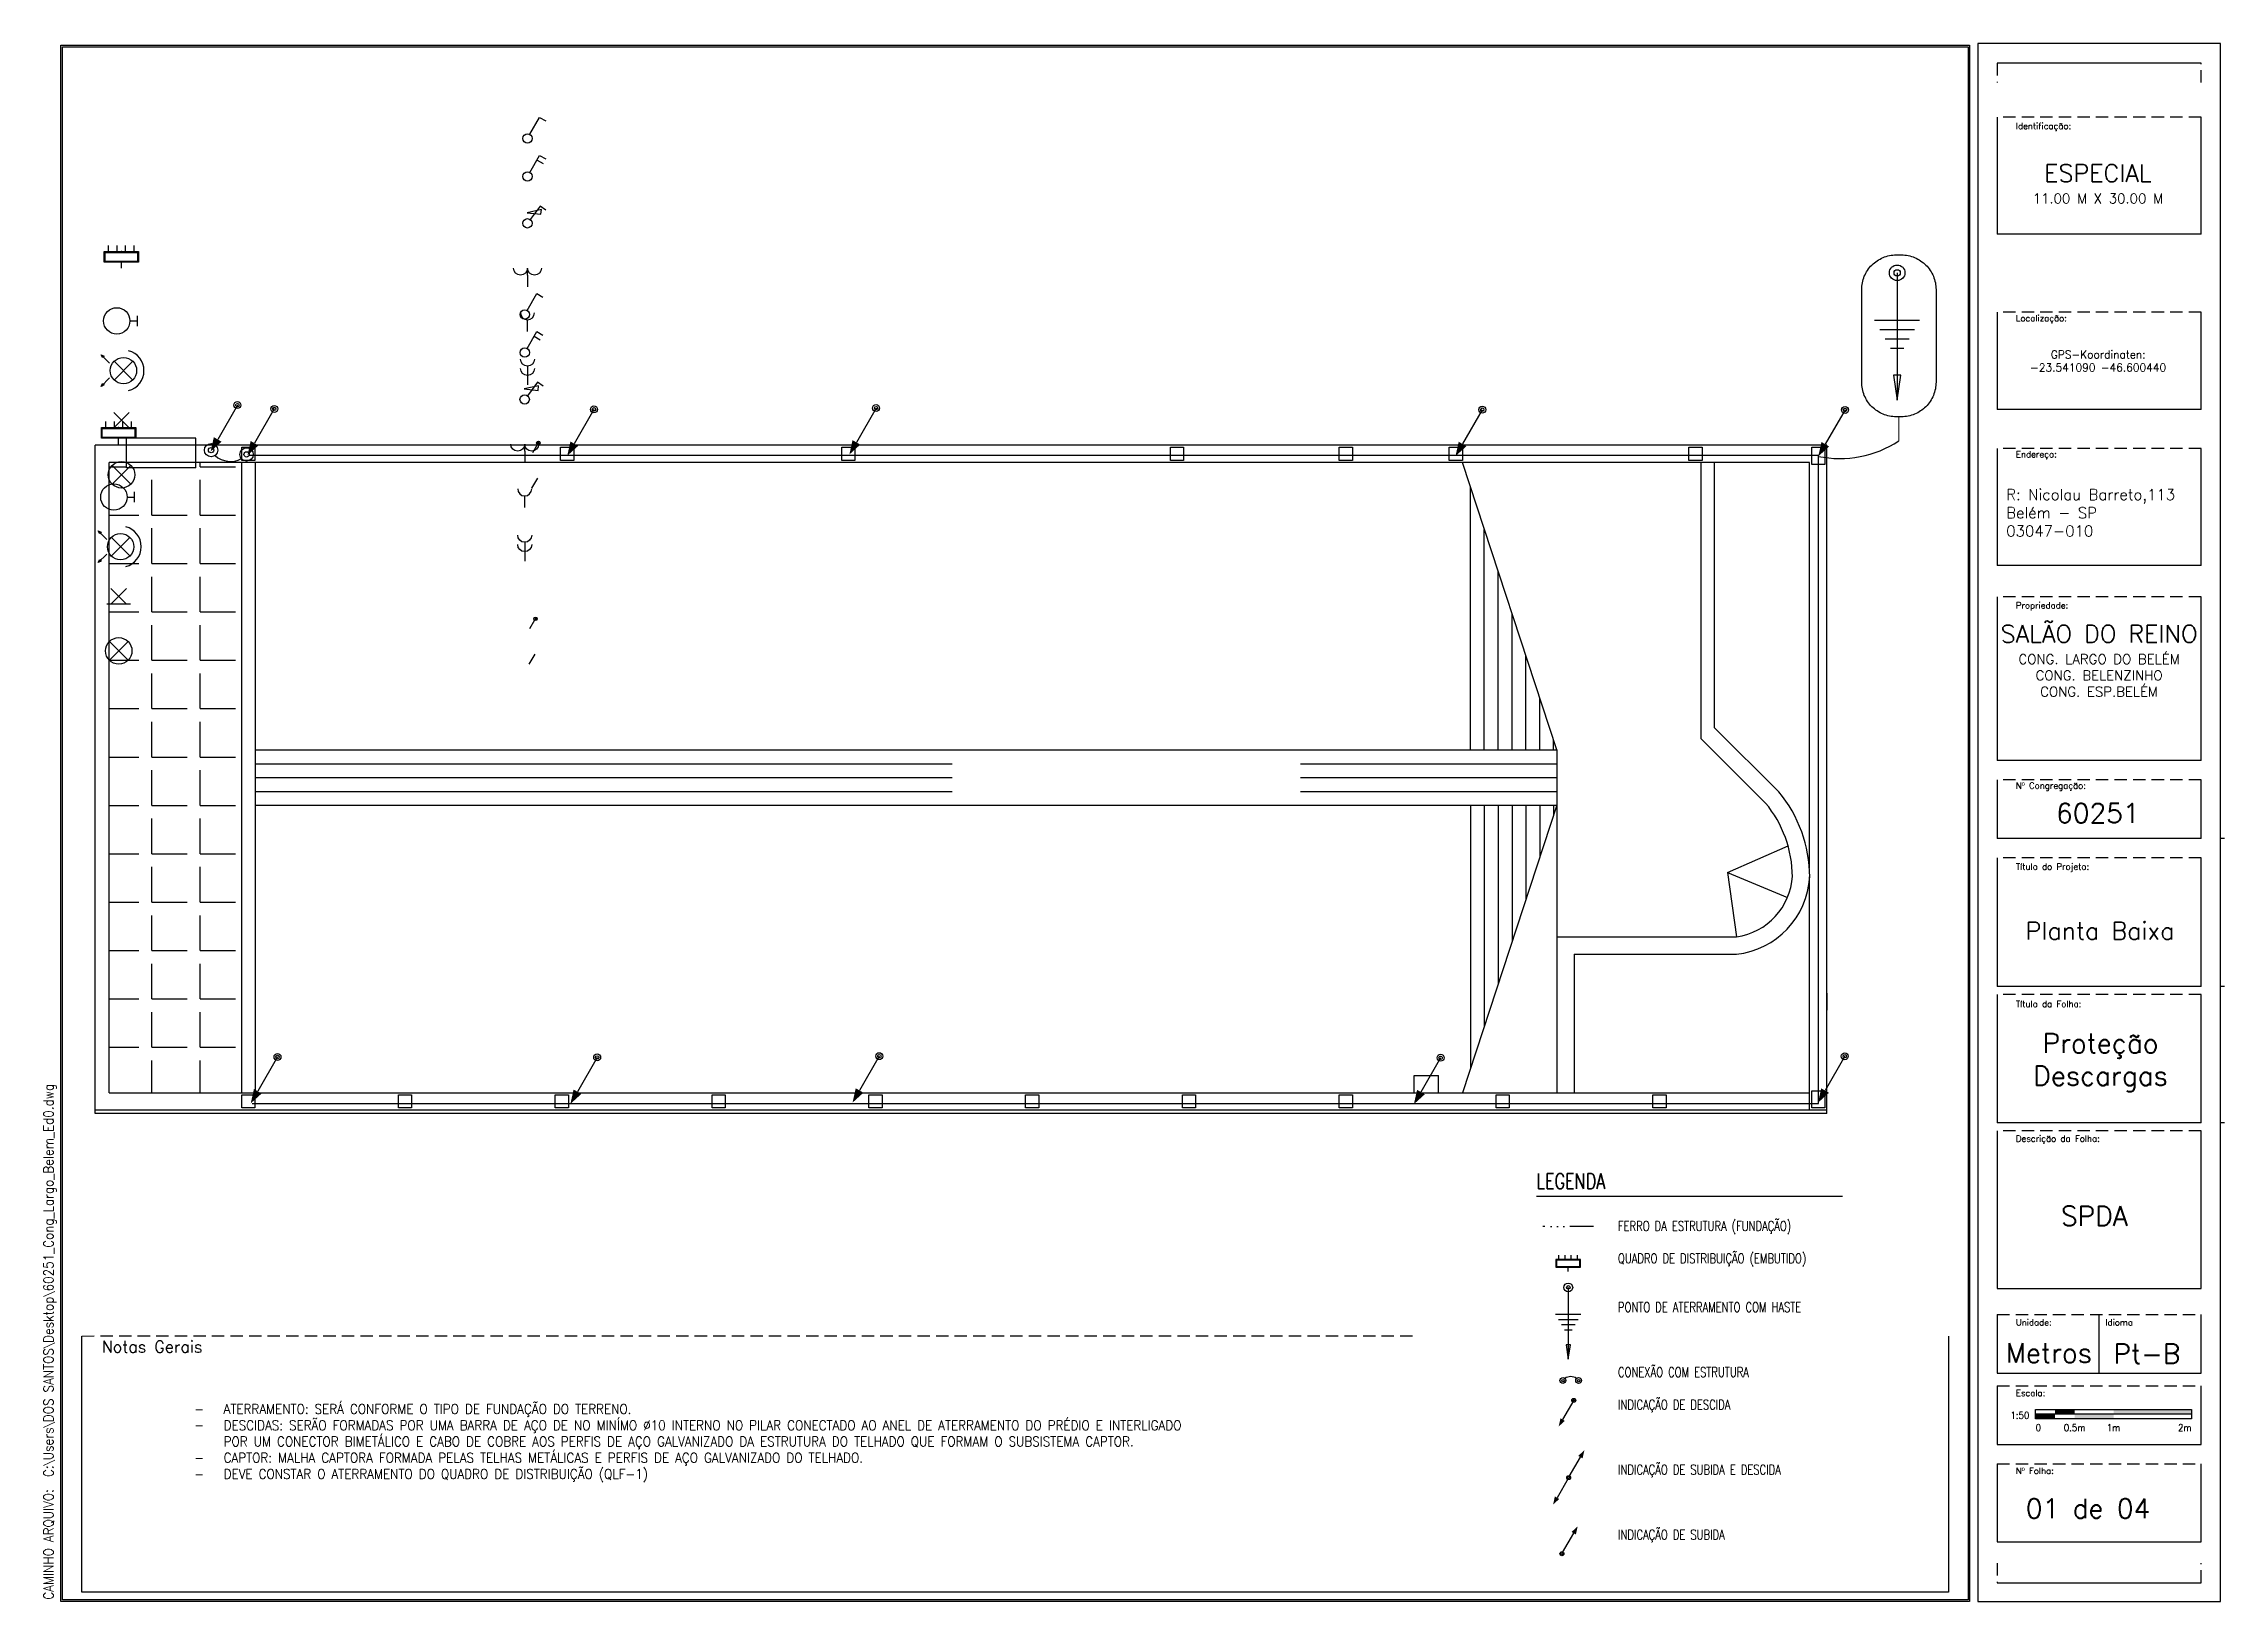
# Paper-space layout 'ELE-SPDA_F04' of a CAD drawing. Header units: millimetres. Extents: x -4 to 555, y 0 to 399.
# The model-space entities are those that its viewports show. They can reach past a viewport. Long polylines and large blocks are cut down to what shows.
import ezdxf
from ezdxf.enums import TextEntityAlignment as Align

# ---------------------------------------------------------------- set-up
doc = ezdxf.new("R2010")
doc.units = ezdxf.units.MM
doc.set_wipeout_variables(frame=1)
for name, pattern in [('CACHE2', [4.7625, 3.175, -1.5875]), ('EXPOSED', [11.90625, 6.35, -1.5875, 0.79375, -0.79375, 0.79375, -1.5875]), ('EXPOSED0', [6.35, 3.175, -0.79375, 0.396875, -0.79375, 0.396875, -0.79375]), ('HIDDEN2', [4.7625, 3.175, -1.5875]), ('LDASHED', [4.7625, 3.175, -1.5875]), ('RPHANTOM', [23.8125, 12.7, -1.5875, 3.175, -1.5875, 3.175, -1.5875]), ('SFOUND', [15.24, 7.62, -1.905, 0, -1.905, 0, -1.905, 0, -1.905])]:
    doc.linetypes.add(name, pattern=pattern)
doc.layers.add('Axes', color=6, linetype='CACHE2', lineweight=13)
for name, color, linetype in [('Block', 1, 'Continuous'), ('Lining', 252, 'Continuous'), ('Lite', 83, 'Continuous'), ('Lite-Cqd', 114, 'Continuous'), ('Lite-Swc', 83, 'Continuous'), ('Panel', 53, 'Continuous'), ('Power', 43, 'Continuous'), ('Roof', 200, 'Continuous'), ('Site', 63, 'Continuous'), ('Symb', 223, 'Continuous'), ('Symb-De', 6, 'Continuous'), ('Symb-Hi', 1, 'Continuous'), ('Symb-Num', 43, 'Continuous'), ('Symb10', 140, 'Continuous'), ('Symb2', 140, 'Continuous'), ('Symb3', 140, 'Continuous'), ('Symb4', 140, 'Continuous'), ('Symb5', 140, 'Continuous'), ('Symb9', 1, 'Continuous'), ('Wall', 144, 'Continuous'), ('Wire', 84, 'Continuous'), ('Wire-An', 54, 'Continuous')]:
    doc.layers.add(name, color=color, linetype=linetype)
doc.layers.add('NE', color=8, linetype='Continuous', plot=False)
doc.layers.get('Block').off()
doc.styles.add('COTAS', font='ROMANS', dxfattribs={"width": 0.75})
doc.styles.add('MECS', font='ROMANS.shx', dxfattribs={"width": 0.9, "height": 6250})

# ---------------------------------------------------------------- blocks, each defined once
blk = doc.blocks.new('E.IntLight-Wall Light')
at = {"color": 0, "linetype": 'ByBlock', "lineweight": -2}
for p, q in [((-0.044, 0), (0.044, 0)), ((0, 0.062), (0, 0))]:
    blk.add_line(p, q, dxfattribs=at)
blk.add_circle((0, 0.174), 0.111, dxfattribs=at)
blk = doc.blocks.new('E.IntLight-Flood Light')
at = {"color": 0, "linetype": 'ByBlock', "lineweight": -2}
for p, q in [((-0.079, -0.079), (0.079, 0.079)), ((-0.079, 0.079), (0.079, -0.079))]:
    blk.add_line(p, q, dxfattribs=at)
for points in [[(0.188, 0.134), (0.175, 0.109), (0.163, 0.121), (0.188, 0.134), (0.116, 0.062)], [(0.188, -0.134), (0.163, -0.121), (0.175, -0.109), (0.188, -0.134), (0.116, -0.062)]]:
    blk.add_lwpolyline(points, dxfattribs=at)
blk.add_circle((0, 0), 0.111, dxfattribs=at)
blk.add_arc((0, 0), 0.173, 104.4359, 255.5641, dxfattribs=at)
blk = doc.blocks.new('E.IntLight-General Light')
at = {"color": 0, "linetype": 'ByBlock', "lineweight": -2}
for p, q in [((-0.07874, 0.07874), (0.07874, -0.07874)), ((-0.07874, -0.07874), (0.07874, 0.07874))]:
    blk.add_line(p, q, dxfattribs=at)
blk.add_circle((0, 0), 0.11136, dxfattribs=at)
blk = doc.blocks.new('*U61')
at = {"color": 0, "linetype": 'ByBlock', "lineweight": -2}
for p, q in [((0.02, 0.109), (0.102, 0.252)), ((0.102, 0.252), (0.153, 0.222))]:
    blk.add_line(p, q, dxfattribs=at)
blk.add_circle((0, 0.075), 0.0394, dxfattribs=at)
at = {"layer": 'Symb4', "color": 0, "linetype": 'ByBlock', "lineweight": -2, "style": 'MECS', "width": 0.9}
blk.add_attdef('SC', (-0.022, 0.282), '', height=0.0984, dxfattribs=at)
blk = doc.blocks.new('*U84')
at = {"color": 0, "linetype": 'ByBlock', "lineweight": -2}
blk.add_line((0, 0), (0, 0.098), dxfattribs=at)
blk.add_arc((0, 0.157), 0.0591, 180, 0, dxfattribs=at)
at = {"layer": 'Lining', "color": 0, "style": 'MECS', "width": 0.8, "flags": 1}
blk.add_attdef('PW', text='', height=0.0787, dxfattribs=at).set_placement((0.109, -0.009), align=Align.MIDDLE)
at = {"layer": 'Symb-Hi', "color": 0, "style": 'MECS', "width": 0.9, "flags": 1}
blk.add_attdef('DB', text='', height=0.0787, dxfattribs=at).set_placement((0.216, 0.098), align=Align.MIDDLE)
at = {"layer": 'Symb-Num', "color": 0, "style": 'MECS', "width": 0.9}
blk.add_attdef('CN', text='', height=0.0984, dxfattribs=at).set_placement((0, 0.269), align=Align.MIDDLE)
at = {"layer": 'Symb10', "color": 0, "style": 'MECS', "width": 0.8, "flags": 1}
blk.add_attdef('DS', text='', height=0.0787, dxfattribs=at).set_placement((0.001, -0.116), align=Align.MIDDLE)
at = {"layer": 'Symb2', "color": 0, "style": 'MECS', "width": 0.8, "flags": 1}
blk.add_attdef('TP', text='', height=0.0787, dxfattribs=at).set_placement((-0.106, -0.224), align=Align.MIDDLE)
at = {"layer": 'Symb3', "color": 0, "style": 'MECS', "width": 0.8, "flags": 8}
blk.add_attdef('SI', text='', height=0.0787, dxfattribs=at).set_placement((0.216, 0.206), align=Align.MIDDLE)
at = {"layer": 'Symb5', "color": 0, "style": 'MECS', "width": 0.8, "flags": 1}
blk.add_attdef('SCN', text='', height=0.0787, dxfattribs=at).set_placement((-0.213, -0.332), align=Align.MIDDLE)
at = {"layer": 'Symb9', "color": 0, "style": 'MECS', "width": 0.8, "flags": 9}
blk.add_attdef('DN', text='', height=0.0787, dxfattribs=at).set_placement((-0.321, -0.44), align=Align.MIDDLE)
blk = doc.blocks.new('*U87')
at = {"color": 0, "linetype": 'ByBlock', "lineweight": -2}
for q in [(0, 0.157), (0, 0)]:
    blk.add_line((0, 0.098), q, dxfattribs=at)
blk.add_lwpolyline([(-0.118, 0.157, 1), (0, 0.157, 1), (0.118, 0.157)], format="xyb", dxfattribs=at)
at = {"layer": 'Lining', "color": 0, "style": 'MECS', "width": 0.8, "flags": 1}
blk.add_attdef('PW', text='', height=0.0787, dxfattribs=at).set_placement((0.176, -0.009), align=Align.MIDDLE)
at = {"layer": 'Symb-Hi', "color": 0, "style": 'MECS', "width": 0.9, "flags": 1}
blk.add_attdef('DB', text='', height=0.0787, dxfattribs=at).set_placement((0.284, 0.098), align=Align.MIDDLE)
at = {"layer": 'Symb-Num', "color": 0, "style": 'MECS', "width": 0.9}
blk.add_attdef('CN', text='', height=0.0984, dxfattribs=at).set_placement((0, 0.304), align=Align.MIDDLE)
at = {"layer": 'Symb10', "color": 0, "style": 'MECS', "width": 0.8, "flags": 1}
blk.add_attdef('DS', text='', height=0.0787, dxfattribs=at).set_placement((0.069, -0.116), align=Align.MIDDLE)
at = {"layer": 'Symb2', "color": 0, "style": 'MECS', "width": 0.8, "flags": 1}
blk.add_attdef('TP', text='', height=0.0787, dxfattribs=at).set_placement((-0.038, -0.224), align=Align.MIDDLE)
at = {"layer": 'Symb3', "color": 0, "style": 'MECS', "width": 0.8, "flags": 8}
blk.add_attdef('SI', text='', height=0.0787, dxfattribs=at).set_placement((0.284, 0.206), align=Align.MIDDLE)
at = {"layer": 'Symb5', "color": 0, "style": 'MECS', "width": 0.8, "flags": 1}
blk.add_attdef('SCN', text='', height=0.0787, dxfattribs=at).set_placement((-0.146, -0.332), align=Align.MIDDLE)
at = {"layer": 'Symb9', "color": 0, "style": 'MECS', "width": 0.8, "flags": 9}
blk.add_attdef('DN', text='', height=0.0787, dxfattribs=at).set_placement((-0.253, -0.44), align=Align.MIDDLE)
blk = doc.blocks.new('E.IntPan-Distrib Board (flush)')
at = {"color": 0, "linetype": 'ByBlock', "lineweight": -2}
blk.add_point((0, 0), dxfattribs=at)
at = {"layer": 'Symb-De', "style": 'MECS', "width": 0.8}
blk.add_attdef('DBN', text='', height=0.118, dxfattribs=at).set_placement((0, 0.205), align=Align.MIDDLE)
at = {"layer": 'Symb-Hi', "color": 0, "style": 'MECS', "width": 0.9, "flags": 1}
blk.add_attdef('DB', text='', height=0.0787, dxfattribs=at).set_placement((0.413, 0.081), align=Align.MIDDLE)
at = {"layer": 'Symb3', "color": 0, "style": 'MECS', "width": 0.8, "flags": 8}
blk.add_attdef('SI', text='', height=0.0787, dxfattribs=at).set_placement((0.413, -0.02), align=Align.MIDDLE)
at = {"layer": 'Symb9', "color": 0, "style": 'MECS', "width": 0.8, "flags": 9}
blk.add_attdef('DN', text='', height=0.0787, dxfattribs=at).set_placement((0.413, -0.126), align=Align.MIDDLE)
at = {"color": 18, "linetype": 'ByBlock'}
blk.add_wipeout([(-0.119, -0.072), (0.119, -0.072), (0.119, -0.006), (-0.119, -0.006)], dxfattribs=at)
at = {"linetype": 'ByBlock', "lineweight": -2}
h = blk.add_hatch(color=0, dxfattribs=at)
h.paths.add_polyline_path([(-0.125, 0), (-0.125, -0.078), (0.125, -0.078), (0.125, 0)])
h.paths.add_polyline_path([(0.119, -0.006), (0.119, -0.072), (-0.119, -0.072), (-0.119, -0.006)], flags=16)
at = {"color": 0, "linetype": 'ByBlock', "lineweight": -2}
for p, q in [((-0.094, 0), (-0.094, 0.044)), ((-0.031, 0), (-0.031, 0.044)), ((0.031, 0), (0.031, 0.044)), ((0.094, 0), (0.094, 0.044)), ((0, -0.123), (0, -0.078))]:
    blk.add_line(p, q, dxfattribs=at)
for points in [[(-0.125, -0.078), (0.125, -0.078), (0.125, 0), (-0.125, 0)], [(-0.119, -0.072), (0.119, -0.072), (0.119, -0.006), (-0.119, -0.006)]]:
    blk.add_lwpolyline(points, close=True, dxfattribs=at)
blk = doc.blocks.new('*U89')
at = {"color": 0, "linetype": 'ByBlock', "lineweight": -2}
blk.add_line((0, 0.157), (0, 0), dxfattribs=at)
for centre in [(0, 0.217), (0, 0.138)]:
    blk.add_arc(centre, 0.0591, 180, 0, dxfattribs=at)
at = {"layer": 'Lining', "color": 0, "style": 'MECS', "width": 0.8, "flags": 1}
blk.add_attdef('PW', text='', height=0.0787, dxfattribs=at).set_placement((0.109, -0.009), align=Align.MIDDLE)
at = {"layer": 'Symb-Hi', "color": 0, "style": 'MECS', "width": 0.9, "flags": 1}
blk.add_attdef('DB', text='', height=0.0787, dxfattribs=at).set_placement((0.216, 0.098), align=Align.MIDDLE)
at = {"layer": 'Symb-Num', "color": 0, "style": 'MECS', "width": 0.9}
blk.add_attdef('CN', text='', height=0.0984, dxfattribs=at).set_placement((0, 0.333), align=Align.MIDDLE)
at = {"layer": 'Symb10', "color": 0, "style": 'MECS', "width": 0.8, "flags": 1}
blk.add_attdef('DS', text='', height=0.0787, dxfattribs=at).set_placement((0.001, -0.116), align=Align.MIDDLE)
at = {"layer": 'Symb2', "color": 0, "style": 'MECS', "width": 0.8, "flags": 1}
blk.add_attdef('TP', text='', height=0.0787, dxfattribs=at).set_placement((-0.106, -0.224), align=Align.MIDDLE)
at = {"layer": 'Symb3', "color": 0, "style": 'MECS', "width": 0.8, "flags": 8}
blk.add_attdef('SI', text='', height=0.0787, dxfattribs=at).set_placement((0.216, 0.206), align=Align.MIDDLE)
at = {"layer": 'Symb5', "color": 0, "style": 'MECS', "width": 0.8, "flags": 1}
blk.add_attdef('SCN', text='', height=0.0787, dxfattribs=at).set_placement((-0.213, -0.332), align=Align.MIDDLE)
at = {"layer": 'Symb9', "color": 0, "style": 'MECS', "width": 0.8, "flags": 9}
blk.add_attdef('DN', text='', height=0.0787, dxfattribs=at).set_placement((-0.321, -0.44), align=Align.MIDDLE)
blk = doc.blocks.new('E.IntLight-Lighting Outlet on Wall')
at = {"color": 0, "linetype": 'ByBlock', "lineweight": -2}
for p, q in [((-0.099, 0), (0.099, 0)), ((-0.065, 0.131), (0.065, 0)), ((0.065, 0.131), (-0.065, 0))]:
    blk.add_line(p, q, dxfattribs=at)
blk = doc.blocks.new('*U91')
at = {"color": 0, "linetype": 'ByBlock', "lineweight": -2}
for p, q in [((0.02, 0.109), (0.102, 0.252)), ((0.08, 0.212), (0.131, 0.183)), ((0.102, 0.252), (0.153, 0.222))]:
    blk.add_line(p, q, dxfattribs=at)
blk.add_circle((0, 0.075), 0.0394, dxfattribs=at)
at = {"layer": 'Symb4', "color": 0, "linetype": 'ByBlock', "lineweight": -2, "style": 'MECS', "width": 0.9}
blk.add_attdef('SC', (-0.022, 0.282), '', height=0.0984, dxfattribs=at)
blk = doc.blocks.new('E.IntSwit-Dimmer')
at = {"color": 0, "linetype": 'ByBlock', "lineweight": -2}
for p, q in [((0.091, 0.232), (0.02, 0.109)), ((0.142, 0.203), (0.091, 0.232))]:
    blk.add_line(p, q, dxfattribs=at)
blk.add_lwpolyline([(0.104, 0.163), (0.104, 0.203), (-0.014, 0.163)], close=True, dxfattribs=at)
blk.add_circle((0, 0.075), 0.0394, dxfattribs=at)
at = {"layer": 'Symb4', "color": 0, "linetype": 'ByBlock', "lineweight": -2, "style": 'MECS', "width": 0.9}
blk.add_attdef('SC', text='', height=0.0984, dxfattribs=at).set_placement((0.06, 0.329), align=Align.MIDDLE)
blk = doc.blocks.new('E.IntWir-Neutral')
at = {"color": 0, "linetype": 'ByBlock', "lineweight": -2}
blk.add_line((0.021, 0.036), (-0.03, -0.051), dxfattribs=at)
for radius in [0.0177, 0.00684]:
    blk.add_circle((0.03, 0.051), radius, dxfattribs=at)
blk = doc.blocks.new('E.IntWir-Phase')
at = {"color": 0, "linetype": 'ByBlock', "lineweight": -2}
blk.add_line((-0.03, -0.051), (0.03, 0.051), dxfattribs=at)
at = {"color": 0, "style": 'MECS', "width": 0.9}
blk.add_attdef('NN', text='', height=0.0787, dxfattribs=at).set_placement((0.03, 0.051), align=Align.BOTTOM_CENTER)
blk = doc.blocks.new('G.RefSym-Graphic-Scale')
at = {"linetype": 'ByBlock', "lineweight": -2}
for points in [[(-40, -4.16), (-40, -2.97), (-35, -2.97), (-35, -4.16)], [(-35, -2.97), (-35, -1.78), (-30, -1.78), (-30, -2.97)], [(-30, -4.16), (-30, -2.97), (-20, -2.97), (-20, -4.16)], [(-20, -2.97), (-20, -1.78), (0, -1.78), (0, -2.97)]]:
    blk.add_hatch(color=0, dxfattribs=at).paths.add_polyline_path(points)
at = {"color": 0, "linetype": 'ByBlock', "lineweight": -2}
blk.add_line((0, -2.97), (-40, -2.97), dxfattribs=at)
blk.add_lwpolyline([(-40, -4.16), (-40, -1.78), (0, -1.78), (0, -4.16)], close=True, dxfattribs=at)
at = {"color": 0, "linetype": 'ByBlock', "lineweight": -2, "style": 'MECS', "width": 0.9}
for tag, p in [('GRPSCALE', (-41.59, -4.17)), ('GRPDIS40', (0, -7.4))]:
    blk.add_attdef(tag, text='', height=1.8, dxfattribs=at).set_placement(p, align=Align.RIGHT)
blk.add_attdef('GRPDIS0', (-40, -7.4), '', height=1.8, dxfattribs=at)
for tag, p in [('GRPDIS10', (-30, -7.4)), ('GRPDIS20', (-20, -7.4))]:
    blk.add_attdef(tag, text='', height=1.8, dxfattribs=at).set_placement(p, align=Align.CENTER)
blk = doc.blocks.new('E.IntWir-Wiring Down')
at = {"color": 0, "linetype": 'ByBlock', "lineweight": -2}
blk.add_line((0, 0), (-0.112, -0.195), dxfattribs=at)
blk.add_lwpolyline([(-0.112, -0.195, 0.0507, 0, 0), (-0.152, -0.264, 0, 0, 0)], format="xyseb", dxfattribs=at)
for radius in [0.0197, 0.0099]:
    blk.add_circle((0, 0), radius, dxfattribs=at)
blk = doc.blocks.new('E.IntWir-Wiring Passing')
at = {"color": 0, "linetype": 'ByBlock', "lineweight": -2}
for p, q in [((0.007, 0.012), (0.119, 0.207)), ((-0.005, -0.008), (-0.117, -0.203))]:
    blk.add_line(p, q, dxfattribs=at)
for points in [[(0.119, 0.207, 0.0507, 0, 0), (0.159, 0.276, 0, 0, 0)], [(-0.117, -0.203, 0.0507, 0, 0), (-0.157, -0.272, 0, 0, 0)]]:
    blk.add_lwpolyline(points, format="xyseb", dxfattribs=at)
for radius in [0.0197, 0.0099]:
    blk.add_circle((0, 0), radius, dxfattribs=at)
blk = doc.blocks.new('E.IntWir-Wiring Up')
at = {"color": 0, "linetype": 'ByBlock', "lineweight": -2}
blk.add_line((0.007, 0.012), (0.119, 0.207), dxfattribs=at)
blk.add_lwpolyline([(0.119, 0.207, 0.0507, 0, 0), (0.159, 0.276, 0, 0, 0)], format="xyseb", dxfattribs=at)
for radius in [0.0197, 0.0099]:
    blk.add_circle((0, 0), radius, dxfattribs=at)
blk = doc.blocks.new('E.IntWir-Metal Bonding')
at = {"color": 0, "linetype": 'ByBlock', "lineweight": -2}
for centre, radius in [((0, 0), 0.0295), ((0, 0), 0.0118), ((0.159, 0), 0.0295), ((0.159, 0), 0.0118)]:
    blk.add_circle(centre, radius, dxfattribs=at)
blk.add_arc((0.0795, -0.0597), 0.0997, 53.96962, 126.03038, dxfattribs=at)
blk = doc.blocks.new('E.IntWir-Earth Electrode')
at = {"color": 0, "linetype": 'ByBlock', "lineweight": -2}
for p, q in [((-0.129, -0.27), (0.127, -0.27)), ((-0.099, -0.323), (0.099, -0.323)), ((-0.068, -0.376), (0.068, -0.376)), ((-0.038, -0.429), (0.038, -0.429))]:
    blk.add_line(p, q, dxfattribs=at)
blk.add_lwpolyline([(0, 0), (0, -0.724), (0.021, -0.581), (-0.021, -0.581), (0, -0.724)], dxfattribs=at)
for radius in [0.0443, 0.0177]:
    blk.add_circle((0, 0), radius, dxfattribs=at)

msp = doc.modelspace()

# ---------------------------------------------------------------- hatches: boundary and pattern name
at = {"true_color": 0xd19cc7}
h = msp.add_hatch(dxfattribs=at)
h.set_pattern_fill('ANGLE', color=9, scale=100)
h.set_pattern_definition([(0, (0, 0), (0, 698.5), [508, -190.5]), (90, (0, 0), (-698.5, 4e-14), [508, -190.5])])
h.paths.add_polyline_path([(105373, -41149), (104709, -41149), (104709, -41227), (103709, -41227), (103709, -41149), (103459, -41149), (103459, -50249), (105373, -50249)])

# ---------------------------------------------------------------- linework, layer by layer
at = {"color": 53, "linetype": 'SFOUND'}
for p, q in [((105479, -41046), (128139, -41046)), ((128139, -50402), (128139, -41046)), ((105525, -50402), (128139, -50402))]:
    msp.add_line(p, q, dxfattribs=at)
for q in [(128259, -48812), (128259, -49056)]:
    msp.add_line((128259, -48812), q)
at = {"color": 217, "linetype": 'RPHANTOM', "true_color": 0x93278f, "flags": 128}
msp.add_lwpolyline([(129261, -38153), (129334, -38153, -0.414214), (129834, -38653), (129834, -39990, -0.414214), (129334, -40490), (129261, -40490, -0.414214), (128761, -39990), (128761, -38653, -0.414214)], format="xyb", close=True, dxfattribs=at)
at = {"color": 217, "linetype": 'EXPOSED', "true_color": 0x93278f}
msp.add_arc((128445, -39543), 1550, 258.386, 303.3533, dxfattribs=at)
at = {"layer": 'Axes'}
msp.add_line((129297, -40490), (129297, -40838), dxfattribs=at)
at = {"layer": 'Roof'}
for p, q in [((104709, -40899), (103259, -40899)), ((103259, -50549), (103259, -40899)), ((103709, -41149), (103709, -40799)), ((104709, -40799), (103709, -40799)), ((104709, -41149), (104709, -40799)), ((128259, -40899), (104709, -40899)), ((128259, -50549), (128259, -40899)), ((104709, -41149), (103459, -41149)), ((103459, -50249), (103459, -41149)), ((103709, -41227), (103709, -41149)), ((104709, -41227), (103709, -41227)), ((128009, -41149), (104709, -41149)), ((104709, -41227), (104709, -41149)), ((105373, -50249), (105373, -41149)), ((105573, -50207), (105573, -41149)), ((124359, -45299), (122996, -41149)), ((126444, -45138), (126444, -41149)), ((126637, -44978), (126637, -41149)), ((128009, -43736), (128009, -41149)), ((123113, -45299), (123113, -41506)), ((123313, -45299), (123313, -42115)), ((123513, -45299), (123513, -42723)), ((123713, -45299), (123713, -43332)), ((128009, -47000), (128009, -43136)), ((123913, -45299), (123913, -43941)), ((124113, -45299), (124113, -44550)), ((127564, -45906), (126637, -44978)), ((105573, -45299), (124359, -45299)), ((124313, -45299), (124313, -45159)), ((124359, -45299), (124359, -50249)), ((127372, -46066), (126444, -45138)), ((105573, -46099), (124359, -46099)), ((124359, -46099), (122996, -50249)), ((123113, -46099), (123113, -49892)), ((123313, -46099), (123313, -49283)), ((123513, -46099), (123513, -48675)), ((123713, -46099), (123713, -48066)), ((123913, -46099), (123913, -47457)), ((124113, -46099), (124113, -46848)), ((124313, -46099), (124313, -46239)), ((126822, -47067), (127698, -46686)), ((126822, -47067), (127689, -47429)), ((126822, -47067), (126953, -47997)), ((128009, -50499), (128009, -47133)), ((124359, -47999), (126953, -47997)), ((124609, -48249), (126954, -48249)), ((124609, -48249), (124609, -50249)), ((103459, -50249), (105573, -50249)), ((105591, -50249), (128009, -50249)), ((128259, -50499), (103259, -50499)), ((128259, -50549), (103259, -50549))]:
    msp.add_line(p, q, dxfattribs=at)
at = {"layer": 'Roof', "linetype": 'CACHE2'}
for p, q in [((105573, -45499), (124359, -45499)), ((105573, -45699), (124359, -45699)), ((105573, -45899), (124359, -45899))]:
    msp.add_line(p, q, dxfattribs=at)
at = {"layer": 'Roof'}
for centre, radius, start, end in [((126088, -47136), 1922, 0.0744, 39.7864), ((126088, -47136), 1672, 0.0744, 39.7864), ((126822, -47067), 940, 278.0538, 356.7909), ((126822, -47067), 1190, 276.3666, 356.7909)]:
    msp.add_arc(centre, radius, start, end, dxfattribs=at)
at = {"layer": 'Wall'}
for p, q in [((123349, -41149), (122549, -41149)), ((124433, -41149), (123599, -41149)), ((124799, -41149), (123799, -41149)), ((125867, -41149), (125049, -41149)), ((126249, -41149), (125299, -41149)), ((128009, -41149), (126499, -41149)), ((122299, -49999), (122649, -49999)), ((122299, -50249), (122299, -49999)), ((122649, -50249), (122649, -49999))]:
    msp.add_line(p, q, dxfattribs=at)
for points in [[(105373, -40929), (105563, -40929), (105563, -41119), (105373, -41119)], [(109977, -40929), (110167, -40929), (110167, -41119), (109977, -41119)], [(114035, -40929), (114225, -40929), (114225, -41119), (114035, -41119)], [(118782, -40929), (118972, -40929), (118972, -41119), (118782, -41119)], [(121219, -40929), (121409, -40929), (121409, -41119), (121219, -41119)], [(122806, -40929), (122996, -40929), (122996, -41119), (122806, -41119)], [(126267, -40929), (126457, -40929), (126457, -41119), (126267, -41119)], [(128039, -40929), (128229, -40929), (128229, -41179), (128039, -41179)], [(105373, -50279), (105563, -50279), (105563, -50469), (105373, -50469)], [(107637, -50279), (107827, -50279), (107827, -50469), (107637, -50469)], [(109901, -50279), (110091, -50279), (110091, -50469), (109901, -50469)], [(112164, -50279), (112354, -50279), (112354, -50469), (112164, -50469)], [(114428, -50279), (114618, -50279), (114618, -50469), (114428, -50469)], [(116691, -50279), (116881, -50279), (116881, -50469), (116691, -50469)], [(118955, -50279), (119145, -50279), (119145, -50469), (118955, -50469)], [(121219, -50279), (121409, -50279), (121409, -50469), (121219, -50469)], [(123482, -50279), (123672, -50279), (123672, -50469), (123482, -50469)], [(125746, -50279), (125936, -50279), (125936, -50469), (125746, -50469)], [(128039, -50219), (128229, -50219), (128229, -50469), (128039, -50469)]]:
    msp.add_lwpolyline(points, close=True, dxfattribs=at)

# ---------------------------------------------------------------- block references
at = {"xscale": 2540, "yscale": 2540, "zscale": 2540}
for name, p in [('E.IntWir-Earth Electrode', (129273, -38411)), ('E.IntWir-Wiring Down', (105311, -40321)), ('E.IntWir-Wiring Down', (105843, -40376)), ('E.IntWir-Wiring Down', (110459, -40383)), ('E.IntWir-Wiring Down', (114532, -40364)), ('E.IntWir-Wiring Down', (123283, -40387)), ('E.IntWir-Wiring Down', (128520, -40391)), ('E.IntWir-Wiring Down', (105890, -49732)), ('E.IntWir-Wiring Down', (110505, -49739)), ('E.IntWir-Wiring Down', (114578, -49721)), ('E.IntWir-Wiring Down', (122682, -49744)), ('E.IntWir-Wiring Down', (128517, -49722))]:
    msp.add_blockref(name, p, dxfattribs=at)
at = {"xscale": 3251.200000000001, "yscale": 3251.200000000001, "zscale": 3251.200000000001, "rotation": 173.2417897493081}
msp.add_blockref('E.IntWir-Metal Bonding', (105444, -41033), dxfattribs=at)

psp = doc.layouts.new('ELE-SPDA_F04')

# ---------------------------------------------------------------- linework, layer by layer
at = {"linetype": 'HIDDEN2'}
for p, q in [((549.12, 380.54), (496.82, 380.54)), ((549.12, 330.54), (496.82, 330.54)), ((549.12, 295.54), (496.82, 295.54)), ((549.12, 257.54), (496.82, 257.54)), ((549.12, 210.54), (496.82, 210.54)), ((549.12, 190.54), (496.82, 190.54)), ((549.12, 155.54), (496.82, 155.54)), ((549.12, 120.54), (496.82, 120.54))]:
    psp.add_line(p, q, dxfattribs=at)
for p, q in [((549.12, 350.54), (496.82, 350.54)), ((549.12, 305.54), (496.82, 305.54)), ((549.12, 265.54), (496.82, 265.54)), ((549.12, 215.54), (496.82, 215.54)), ((549.12, 195.54), (496.82, 195.54)), ((555.08, 195.54), (554.12, 195.54)), ((549.12, 157.54), (496.82, 157.54)), ((555.08, 157.54), (554.12, 157.54)), ((549.12, 122.54), (496.82, 122.54)), ((555.08, 122.54), (554.12, 122.54)), ((378.62, 103.73), (457.12, 103.73)), ((522.97, 58.4), (522.97, 73.4)), ((491.82, -0.18), (554.12, -0.18))]:
    psp.add_line(p, q)
at = {"linetype": 'SFOUND', "ltscale": 0.8}
psp.add_line((393.29, 96.01), (380.21, 96.01), dxfattribs=at)
psp.add_lwpolyline([(489.32, 0.22), (0.52, 0.22), (0.52, 398.62), (489.32, 398.62)], close=True)
at = {"layer": 'Defpoints', "color": 1}
for p in [(523.72, 248.75), (525.48, 112.54)]:
    psp.add_point(p, dxfattribs=at)
at = {"layer": 'NE', "linetype": 'LDASHED'}
psp.add_line((5.52, 67.9), (348.36, 67.95), dxfattribs=at)
at = {"layer": 'NE'}
for p, q in [((5.52, 2.19), (5.52, 67.9)), ((484.32, 67.9), (484.32, 2.19)), ((484.32, 2.19), (5.52, 2.19))]:
    psp.add_line(p, q, dxfattribs=at)
at = {"layer": 'Wire', "color": 18, "true_color": 0x000000}
for p, q in [((554.12, 399.42), (491.82, 399.42)), ((491.82, 399.42), (491.82, -0.18)), ((554.12, -0.18), (554.12, 399.42)), ((549.12, 394.42), (496.82, 394.42)), ((496.82, 380.54), (496.82, 350.54)), ((549.12, 350.54), (549.12, 380.54)), ((496.82, 330.54), (496.82, 305.54)), ((549.12, 305.54), (549.12, 330.54)), ((496.82, 295.54), (496.82, 265.54)), ((549.12, 265.54), (549.12, 295.54)), ((496.82, 257.54), (496.82, 215.54)), ((549.12, 215.54), (549.12, 257.54)), ((496.82, 210.54), (496.82, 195.54)), ((549.12, 195.54), (549.12, 210.54)), ((496.82, 190.54), (496.82, 157.54)), ((549.12, 157.54), (549.12, 190.54)), ((496.82, 155.54), (496.82, 122.54)), ((549.12, 122.54), (549.12, 155.54)), ((496.82, 120.54), (496.82, 80.1)), ((549.12, 80.1), (549.12, 120.54)), ((496.82, 80.1), (549.12, 80.1)), ((496.82, 73.4), (496.82, 58.4)), ((549.12, 58.4), (549.12, 73.4)), ((496.82, 58.4), (549.12, 58.4)), ((496.82, 55.1), (496.82, 40.1)), ((549.12, 40.1), (549.12, 55.1)), ((496.82, 40.1), (549.12, 40.1)), ((496.82, 35.1), (496.82, 15.1)), ((549.12, 15.1), (549.12, 35.1)), ((496.82, 15.1), (549.12, 15.1)), ((496.82, 4.62), (549.12, 4.62))]:
    psp.add_line(p, q, dxfattribs=at)
at = {"layer": 'Wire', "color": 18, "linetype": 'HIDDEN2', "true_color": 0x000000}
for p, q in [((496.82, 394.42), (496.82, 389.42)), ((549.12, 389.42), (549.12, 394.42)), ((496.82, 73.4), (549.12, 73.4)), ((496.82, 55.1), (549.12, 55.1)), ((496.82, 35.1), (549.12, 35.1)), ((496.82, 9.62), (496.82, 4.62)), ((549.12, 4.62), (549.12, 9.62))]:
    psp.add_line(p, q, dxfattribs=at)

# ---------------------------------------------------------------- block references
at = {"xscale": 25.4, "yscale": 25.4, "zscale": 25.4}
for name, p in [('E.IntWir-Earth Electrode', (386.78, 80.37)), ('E.IntWir-Metal Bonding', (385.39, 56.48)), ('E.IntWir-Wiring Down', (388.18, 51.4)), ('E.IntWir-Wiring Passing', (386.87, 31.57)), ('E.IntWir-Wiring Up', (385.15, 12.05))]:
    psp.add_blockref(name, p, dxfattribs=at)
at = {"layer": 'Lite', "xscale": 30.48, "yscale": 30.48, "zscale": 30.48, "rotation": 90}
for p in [(19.75, 328.29), (19.02, 283.11)]:
    psp.add_blockref('E.IntLight-Wall Light', p, dxfattribs=at)
at = {"layer": 'Lite', "xscale": -30.48, "yscale": 30.48, "zscale": 30.48}
for p in [(15.67, 300.84), (14.95, 255.67)]:
    psp.add_blockref('E.IntLight-Lighting Outlet on Wall', p, dxfattribs=at)
at = {"layer": 'Lite-Cqd', "xscale": 30.48, "yscale": 30.48, "zscale": 30.48}
for p in [(15.67, 288.82), (14.95, 243.65)]:
    psp.add_blockref('E.IntLight-General Light', p, dxfattribs=at)
at = {"layer": 'Lite-Swc', "xscale": 30.48, "yscale": 30.48, "zscale": 30.48}
for name, p in [('*U61', (119.81, 372.83)), ('*U91', (119.81, 363.06)), ('*U61', (119.09, 327.65)), ('*U91', (119.09, 317.89))]:
    psp.add_blockref(name, p, dxfattribs=at)
at = {"layer": 'Lite-Swc', "xscale": 30.47999999999995, "yscale": 30.47999999999995, "zscale": 30.47999999999995, "rotation": 353.5765295634574}
for p in [(119.55, 351.05), (118.83, 305.88)]:
    psp.add_blockref('E.IntSwit-Dimmer', p, dxfattribs=at)
at = {"layer": 'Power', "yscale": 30.48, "zscale": 30.48}
for name, p, xscale in [('*U87', (119.81, 337.06), -30.48), ('*U84', (119.81, 325.59), 30.48), ('*U87', (119.09, 291.89), -30.48), ('*U84', (119.09, 280.42), 30.48)]:
    psp.add_blockref(name, p, dxfattribs=dict(at, xscale=xscale))
at = {"layer": 'Power', "xscale": -30.48, "yscale": 30.48, "zscale": 30.48, "rotation": 359.9999999999999}
for p in [(119.81, 311.87), (119.09, 266.7)]:
    psp.add_blockref('*U89', p, dxfattribs=at)
at = {"layer": 'Site', "xscale": 30.48, "yscale": 30.48, "zscale": 30.48, "rotation": 180}
for p in [(16.16, 315.54), (15.44, 270.37)]:
    psp.add_blockref('E.IntLight-Flood Light', p, dxfattribs=at)
at = {"layer": 'Symb', "color": 177, "true_color": 0x293189}
psp.add_blockref('G.RefSym-Graphic-Scale', (546.65, 50.85), dxfattribs=at).add_auto_attribs({'GRPSCALE': '1:50', 'GRPDIS0': '0', 'GRPDIS10': '0.5m', 'GRPDIS20': '1m', 'GRPDIS40': '2m'})
at = {"layer": 'Wire-An', "color": 1, "xscale": 25.4, "yscale": 25.4, "zscale": 25.4}
for name, p in [('E.IntWir-Neutral', (121.83, 295.74)), ('E.IntWir-Phase', (121.72, 286.67)), ('E.IntWir-Neutral', (121.11, 250.57)), ('E.IntWir-Phase', (120.99, 241.5))]:
    psp.add_blockref(name, p, dxfattribs=at)

# ---------------------------------------------------------------- texts
at = {"color": 152, "true_color": 0x2776bb, "style": 'MECS'}
for s, p in [('Identificação:', (501.59, 377.47)), ('Localização:', (501.59, 328.19)), ('Endereço:', (501.59, 293.26)), ('Propriedade:', (501.59, 254.51)), ('Nº Congregação:', (501.59, 208.29)), ('Título do Projeto:', (501.59, 187.52)), ('Título da Folha:', (501.59, 152.27)), ('Descrição da Folha:', (501.59, 117.75)), ('Unidade:', (501.59, 70.58)), ('Idioma', (524.57, 70.58)), ('Escala:', (501.59, 52.46)), ('Nº Folha:', (501.59, 32.52))]:
    psp.add_text(s, height=1.6, dxfattribs=at).set_placement(p)
at = {"color": 1, "style": 'MECS', "width": 0.9}
psp.add_text('CAMINHO ARQUIVO:  C:\\Users\\DOS SANTOS\\Desktop\\60251_Cong_Largo_Belem_Ed0.dwg', height=2.5, rotation=90, dxfattribs=at).set_placement((-4.31, 0.27), align=Align.TOP_LEFT)
at = {"insert": (378.64, 109.61), "char_height": 4, "attachment_point": 1, "style": 'COTAS'}
psp.add_mtext_dynamic_manual_height_columns('\\pxt9;{\\C6;LEGENDA}', width=0.0653, gutter_width=0.0125, heights=[0], dxfattribs=at)
at = {"lineweight": -3, "insert": (399.53, 97.38), "char_height": 2.5, "width": 91.4457, "attachment_point": 1, "style": 'COTAS'}
psp.add_mtext('FERRO DA ESTRUTURA (FUNDAÇÃO)\\P\\PQUADRO DE DISTRIBUIÇÃO (EMBUTIDO)\\P\\P\\PPONTO DE ATERRAMENTO COM HASTE \\P\\P\\P\\PCONEXÃO COM ESTRUTURA \\P\\PINDICAÇÃO DE DESCIDA \\P\\P\\P\\PINDICAÇÃO DE SUBIDA E DESCIDA \\P\\P\\P\\PINDICAÇÃO DE SUBIDA', dxfattribs=at)
at = {"insert": (31.86, 50.42), "char_height": 2.5, "width": 280.9345, "attachment_point": 1, "style": 'MECS'}
psp.add_mtext('\\pxi-3,l4,t4;-^IATERRAMENTO: SERÁ CONFORME O TIPO DE FUNDAÇÃO DO TERRENO. \\P-^IDESCIDAS: SERÃO FORMADAS POR UMA BARRA DE AÇO DE NO MINÍMO Ø10 INTERNO NO PILAR CONECTADO AO ANEL DE ATERRAMENTO DO PRÉDIO E INTERLIGADO POR UM CONECTOR BIMETÁLICO E CABO DE COBRE AOS PERFIS DE AÇO GALVANIZADO DA ESTRUTURA DO TELHADO QUE FORMAM O SUBSISTEMA CAPTOR. \\P-^ICAPTOR: MALHA CAPTORA FORMADA PELAS TELHAS METÁLICAS E PERFIS DE AÇO GALVANIZADO DO TELHADO. \\P-^IDEVE CONSTAR O ATERRAMENTO DO QUADRO DE DISTRIBUIÇÃO (QLF-1)', dxfattribs=at)
at = {"layer": 'Wire', "linetype": 'EXPOSED0', "attachment_point": 1, "style": 'MECS'}
for s, insert, char_height, width in [('\\pxqc;{\\W1;\\C30;\\c2254834;ESPECIAL\\P\\H0.55556x;11.00 M X 30.00 M}', (498.9, 368.45), 4.5, 47.4664), ('\\pxqc;{\\W1;\\C1;GPS-Koordinaten: \\P-23.541090 -46.600440}', (500.41, 320.67), 2, 44.5787), ('{\\W1;\\C30;\\c2254834;R: Nicolau Barreto,113  \\PBelém - SP\\P03047-010}', (499.12, 285.14), 2.8, 53.5235), ('\\pxqc;{\\W1;\\C30;\\c2254834;SALÃO DO REINO \\P\\pt4;\\H0.55556x;CONG. LARGO DO BELÉM\\P\\pt2,3,6;CONG.^IBELENZINHO\\P\\pt3,4;CONG. ESP.BELÉM}', (496.87, 250.27), 4.5, 52.1386), ('{\\W1;\\C30;\\c2254834;60251}', (511.91, 204.52), 5, 17.223), ('\\pxqc;{\\W1;\\C30;\\c2254834;Planta Baixa }', (500.31, 174.07), 4.5, 45.7519), ('\\pxqc;{\\W1;\\C30;\\c2254834;Proteção\\PDescargas}', (500.31, 145.51), 5, 45.9928), ('\\pxqc;{\\W1;\\C30;\\c2254834;SPDA}', (497.76, 101.2), 5, 47.915), ('{\\H0.6x;\\W1;\\C30;\\c2254834;Notas Gerais\\H1.66667x;   }', (10.58, 66.64), 5, 47.915), ('{\\W1;\\C30;\\c2254834;Metros}', (499.03, 66.07), 5, 17.223), ('{\\W1;\\C30;\\c2254834;Pt-B}', (526.62, 65.88), 5, 17.223), ('{\\W1;\\C30;\\c2254834;01 de 04}', (504.14, 26.15), 5, 40.6536)]:
    psp.add_mtext(s, dxfattribs=dict(at, insert=insert, char_height=char_height, width=width))

# ---------------------------------------------------------------- next in the draw order: block references
at = {"layer": 'Panel', "xscale": -35.05200000000001, "yscale": 35.05200000000001, "zscale": 35.05200000000001}
for p in [(15.64, 346.09), (14.92, 300.92)]:
    psp.add_blockref('E.IntPan-Distrib Board (flush)', p, dxfattribs=at)

# ---------------------------------------------------------------- next in the draw order: linework, layer by layer
psp.add_lwpolyline([(489.72, -0.18), (0.12, -0.18), (0.12, 399.02), (489.72, 399.02)], close=True)

# ---------------------------------------------------------------- next in the draw order: viewports
at = {"layer": 'Block', "view_target_point": (155248.93, 22513.65)}
psp.add_viewport(center=(244.83, 228.81), size=(480.18, 311.2866), view_center_point=(-38713.16, -67218.09), view_height=17519.8712, dxfattribs=at)

# ---------------------------------------------------------------- next in the draw order: block references
at = {"xscale": 25.40000000000021, "yscale": 25.40000000000021, "zscale": 25.40000000000021}
psp.add_blockref('E.IntPan-Distrib Board (flush)', (386.75, 87.54), dxfattribs=at)

doc.saveas('drawing.dxf')
